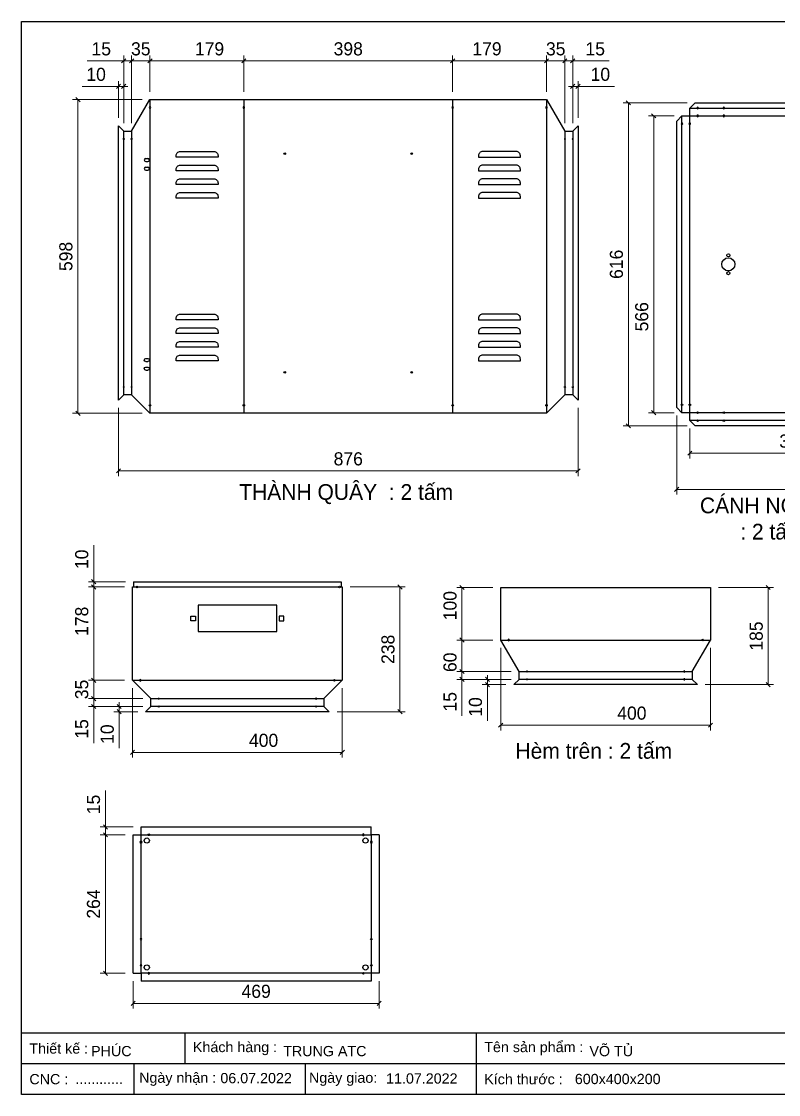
# Model space of a CAD drawing. Header units: millimetres. Extents: x 0 to 2894, y 0 to 2046.
# Drawn here: x 0 to 1443, y 0 to 2046 of the extents above; entities that cross this region are included whole.
import ezdxf

# ---------------------------------------------------------------- set-up
doc = ezdxf.new("R2010")
doc.units = ezdxf.units.MM
doc.layers.add('CNC', color=7, linetype='Continuous')
doc.layers.add('DIM', color=253, linetype='Continuous')
doc.styles.add('Arial', font='arial.ttf')
doc.dimstyles.new('Dim-25', dxfattribs={"dimtxt": 25, "dimasz": 8, "dimexe": 10, "dimexo": 15, "dimgap": 10, "dimtad": 1, "dimdec": 0, "dimtxsty": 'Standard', "dimblk": 'OBLIQUE', "dimcen": 10, "dimclrd": 5, "dimclre": 5, "dimclrt": 3, "dimazin": 3, "dimtfac": 1, "dimtdec": 0, "dimtmove": 0, "dimatfit": 3, "dimldrblk": 'OBLIQUE', "dimlwd": 9, "dimlwe": 9})

# ---------------------------------------------------------------- blocks, each defined once
blk = doc.blocks.new('*D1')
at = {"color": 0, "linetype": 'ByBlock', "lineweight": -2}
for p, q in [((428, 1975), (420, 1967)), ((818, 1967), (826, 1975))]:
    blk.add_line(p, q, dxfattribs=at)
at = {"layer": 'Defpoints', "color": 0, "transparency": 16777216}
for p in [(822, 1971), (424, 1897.1), (822, 1897.1)]:
    blk.add_point(p, dxfattribs=at)
at = {"layer": 'DIM', "color": 5, "lineweight": 9, "transparency": 16777216}
for p, q in [((424, 1912.1), (424, 1981)), ((424, 1971), (822, 1971)), ((822, 1912.1), (822, 1981))]:
    blk.add_line(p, q, dxfattribs=at)
at = {"layer": 'DIM', "color": 3, "transparency": 16777216, "insert": (623, 1993.8), "char_height": 25, "attachment_point": 5}
blk.add_mtext('398', dxfattribs=at)
blk = doc.blocks.new('_Oblique')
at = {"color": 0, "linetype": 'ByBlock', "lineweight": -2}
blk.add_line((-0.5, -0.5), (0.5, 0.5), dxfattribs=at)
blk = doc.blocks.new('*D2')
at = {"color": 0, "linetype": 'ByBlock', "lineweight": -2}
for p, q in [((826, 1975), (818, 1967)), ((997, 1967), (1005, 1975))]:
    blk.add_line(p, q, dxfattribs=at)
at = {"layer": 'Defpoints', "color": 0, "transparency": 16777216}
for p in [(1001, 1971), (822, 1897.1), (1001, 1897.1)]:
    blk.add_point(p, dxfattribs=at)
at = {"layer": 'DIM', "color": 5, "lineweight": 9, "transparency": 16777216}
for p, q in [((822, 1912.1), (822, 1981)), ((822, 1971), (1001, 1971)), ((1001, 1912.1), (1001, 1981))]:
    blk.add_line(p, q, dxfattribs=at)
at = {"layer": 'DIM', "color": 3, "transparency": 16777216, "insert": (887.5, 1993.8), "char_height": 25, "attachment_point": 5}
blk.add_mtext('179', dxfattribs=at)
blk = doc.blocks.new('*D3')
at = {"color": 0, "linetype": 'ByBlock', "lineweight": -2}
for p, q in [((1005, 1975), (997, 1967)), ((1032, 1967), (1040, 1975))]:
    blk.add_line(p, q, dxfattribs=at)
at = {"layer": 'Defpoints', "color": 0, "transparency": 16777216}
for p in [(1036, 1971), (1001, 1897.1), (1036, 1837.1)]:
    blk.add_point(p, dxfattribs=at)
at = {"layer": 'DIM', "color": 5, "lineweight": 9, "transparency": 16777216}
for p, q in [((1001, 1912.1), (1001, 1981)), ((1001, 1971), (1036, 1971)), ((1036, 1852.1), (1036, 1981))]:
    blk.add_line(p, q, dxfattribs=at)
at = {"layer": 'DIM', "color": 3, "transparency": 16777216, "insert": (1018.5, 1993.8), "char_height": 25, "attachment_point": 5}
blk.add_mtext('35', dxfattribs=at)
blk = doc.blocks.new('*D4')
at = {"color": 0, "linetype": 'ByBlock', "lineweight": -2}
for p, q in [((249, 1975), (241, 1967)), ((420, 1967), (428, 1975))]:
    blk.add_line(p, q, dxfattribs=at)
at = {"layer": 'Defpoints', "color": 0, "transparency": 16777216}
for p in [(245, 1971), (245, 1897.1), (424, 1897.1)]:
    blk.add_point(p, dxfattribs=at)
at = {"layer": 'DIM', "color": 5, "lineweight": 9, "transparency": 16777216}
for p, q in [((245, 1912.1), (245, 1981)), ((424, 1971), (245, 1971)), ((424, 1912.1), (424, 1981))]:
    blk.add_line(p, q, dxfattribs=at)
at = {"layer": 'DIM', "color": 3, "transparency": 16777216, "insert": (358.5, 1993.8), "char_height": 25, "attachment_point": 5}
blk.add_mtext('179', dxfattribs=at)
blk = doc.blocks.new('*D5')
at = {"color": 0, "linetype": 'ByBlock', "lineweight": -2}
for p, q in [((214, 1975), (206, 1967)), ((241, 1967), (249, 1975))]:
    blk.add_line(p, q, dxfattribs=at)
at = {"layer": 'Defpoints', "color": 0, "transparency": 16777216}
for p in [(210, 1971), (245, 1897.1), (210, 1837.1)]:
    blk.add_point(p, dxfattribs=at)
at = {"layer": 'DIM', "color": 5, "lineweight": 9, "transparency": 16777216}
for p, q in [((210, 1852.1), (210, 1981)), ((245, 1971), (210, 1971)), ((245, 1912.1), (245, 1981))]:
    blk.add_line(p, q, dxfattribs=at)
at = {"layer": 'DIM', "color": 3, "transparency": 16777216, "insert": (227.5, 1993.8), "char_height": 25, "attachment_point": 5}
blk.add_mtext('35', dxfattribs=at)
blk = doc.blocks.new('*D6')
at = {"color": 0, "linetype": 'ByBlock', "lineweight": -2}
for p, q in [((189, 1193.2), (181, 1185.2)), ((1057, 1185.2), (1065, 1193.2))]:
    blk.add_line(p, q, dxfattribs=at)
at = {"layer": 'Defpoints', "color": 0, "transparency": 16777216}
for p in [(185, 1324.1), (1061, 1324.1), (1061, 1189.2)]:
    blk.add_point(p, dxfattribs=at)
at = {"layer": 'DIM', "color": 5, "lineweight": 9, "transparency": 16777216}
for p, q in [((185, 1309.1), (185, 1179.2)), ((1061, 1309.1), (1061, 1179.2)), ((185, 1189.2), (1061, 1189.2))]:
    blk.add_line(p, q, dxfattribs=at)
at = {"layer": 'DIM', "color": 3, "transparency": 16777216, "insert": (623, 1212), "char_height": 25, "attachment_point": 5}
blk.add_mtext('876', dxfattribs=at)
blk = doc.blocks.new('*D7')
at = {"color": 0, "linetype": 'ByBlock', "lineweight": -2}
for p, q in [((1032, 1967), (1040, 1975)), ((1055, 1975), (1047, 1967))]:
    blk.add_line(p, q, dxfattribs=at)
at = {"layer": 'Defpoints', "color": 0, "transparency": 16777216}
for p in [(1051, 1971), (1036, 1837.1), (1051, 1837.1)]:
    blk.add_point(p, dxfattribs=at)
at = {"layer": 'DIM', "color": 5, "lineweight": 9, "transparency": 16777216}
for p, q in [((1036, 1971), (1028, 1971)), ((1036, 1852.1), (1036, 1981)), ((1036, 1971), (1051, 1971)), ((1051, 1852.1), (1051, 1981)), ((1051, 1971), (1120.6, 1971))]:
    blk.add_line(p, q, dxfattribs=at)
at = {"layer": 'DIM', "color": 3, "transparency": 16777216, "insert": (1093.8, 1993.8), "char_height": 25, "attachment_point": 5}
blk.add_mtext('15', dxfattribs=at)
blk = doc.blocks.new('*D8')
at = {"color": 0, "linetype": 'ByBlock', "lineweight": -2}
for p, q in [((1047, 1918.4), (1055, 1926.4)), ((1065, 1926.4), (1057, 1918.4))]:
    blk.add_line(p, q, dxfattribs=at)
at = {"layer": 'Defpoints', "color": 0, "transparency": 16777216}
for p in [(1061, 1922.4), (1061, 1847.1), (1051, 1837.1)]:
    blk.add_point(p, dxfattribs=at)
at = {"layer": 'DIM', "color": 5, "lineweight": 9, "transparency": 16777216}
for p, q in [((1051, 1852.1), (1051, 1932.4)), ((1061, 1862.1), (1061, 1932.4)), ((1051, 1922.4), (1043, 1922.4)), ((1051, 1922.4), (1061, 1922.4)), ((1061, 1922.4), (1130.3, 1922.4))]:
    blk.add_line(p, q, dxfattribs=at)
at = {"layer": 'DIM', "color": 3, "transparency": 16777216, "insert": (1103.6, 1945.2), "char_height": 25, "attachment_point": 5}
blk.add_mtext('10', dxfattribs=at)
blk = doc.blocks.new('*D9')
at = {"color": 0, "linetype": 'ByBlock', "lineweight": -2}
for p, q in [((191, 1967), (199, 1975)), ((214, 1975), (206, 1967))]:
    blk.add_line(p, q, dxfattribs=at)
at = {"layer": 'Defpoints', "color": 0, "transparency": 16777216}
for p in [(195, 1971), (195, 1837.1), (210, 1837.1)]:
    blk.add_point(p, dxfattribs=at)
at = {"layer": 'DIM', "color": 5, "lineweight": 9, "transparency": 16777216}
for p, q in [((195, 1971), (125.3, 1971)), ((195, 1852.1), (195, 1981)), ((210, 1971), (195, 1971)), ((210, 1852.1), (210, 1981)), ((210, 1971), (218, 1971))]:
    blk.add_line(p, q, dxfattribs=at)
at = {"layer": 'DIM', "color": 3, "transparency": 16777216, "insert": (152.1, 1993.8), "char_height": 25, "attachment_point": 5}
blk.add_mtext('15', dxfattribs=at)
blk = doc.blocks.new('*D10')
at = {"color": 0, "linetype": 'ByBlock', "lineweight": -2}
for p, q in [((181, 1918.4), (189, 1926.4)), ((199, 1926.4), (191, 1918.4))]:
    blk.add_line(p, q, dxfattribs=at)
at = {"layer": 'Defpoints', "color": 0, "transparency": 16777216}
for p in [(185, 1922.4), (185, 1847.1), (195, 1837.1)]:
    blk.add_point(p, dxfattribs=at)
at = {"layer": 'DIM', "color": 5, "lineweight": 9, "transparency": 16777216}
for p, q in [((185, 1862.1), (185, 1932.4)), ((195, 1852.1), (195, 1932.4)), ((185, 1922.4), (115.6, 1922.4)), ((195, 1922.4), (185, 1922.4)), ((195, 1922.4), (203, 1922.4))]:
    blk.add_line(p, q, dxfattribs=at)
at = {"layer": 'DIM', "color": 3, "transparency": 16777216, "insert": (142.3, 1945.2), "char_height": 25, "attachment_point": 5}
blk.add_mtext('10', dxfattribs=at)
blk = doc.blocks.new('f3daunguoc')
at = {"layer": 'CNC', "color": 2, "lineweight": -3}
blk.add_circle((0, 0), 1.5, dxfattribs=at)
blk = doc.blocks.new('f2dauxuoi')
at = {"layer": 'CNC', "color": 2, "lineweight": -3}
blk.add_circle((0, 0), 1, dxfattribs=at)
blk = doc.blocks.new('*D11')
at = {"color": 0, "linetype": 'ByBlock', "lineweight": -2}
for p, q in [((111.6, 1893.1), (103.6, 1901.1)), ((103.6, 1303.1), (111.6, 1295.1))]:
    blk.add_line(p, q, dxfattribs=at)
at = {"layer": 'Defpoints', "color": 0, "transparency": 16777216}
for p in [(245, 1897.1), (107.6, 1299.1), (245, 1299.1)]:
    blk.add_point(p, dxfattribs=at)
at = {"layer": 'DIM', "color": 5, "lineweight": 9, "transparency": 16777216}
for p, q in [((230, 1897.1), (97.6, 1897.1)), ((107.6, 1897.1), (107.6, 1299.1)), ((230, 1299.1), (97.6, 1299.1))]:
    blk.add_line(p, q, dxfattribs=at)
at = {"layer": 'DIM', "color": 3, "transparency": 16777216, "insert": (84.8, 1598.1), "char_height": 25, "attachment_point": 5, "rotation": 90}
blk.add_mtext('598', dxfattribs=at)
blk = doc.blocks.new('*D12')
at = {"color": 0, "linetype": 'ByBlock', "lineweight": -2}
for p, q in [((141.8, 963.9), (133.8, 971.9)), ((133.8, 793.9), (141.8, 785.9))]:
    blk.add_line(p, q, dxfattribs=at)
at = {"layer": 'Defpoints', "color": 0, "transparency": 16777216}
for p in [(211.6, 967.9), (137.8, 789.9), (211.6, 789.9)]:
    blk.add_point(p, dxfattribs=at)
at = {"layer": 'DIM', "color": 5, "lineweight": 9, "transparency": 16777216}
for p, q in [((196.6, 967.9), (127.8, 967.9)), ((137.8, 967.9), (137.8, 789.9)), ((196.6, 789.9), (127.8, 789.9))]:
    blk.add_line(p, q, dxfattribs=at)
at = {"layer": 'DIM', "color": 3, "transparency": 16777216, "insert": (115, 902.4), "char_height": 25, "attachment_point": 5, "rotation": 90}
blk.add_mtext('178', dxfattribs=at)
blk = doc.blocks.new('*D13')
at = {"color": 0, "linetype": 'ByBlock', "lineweight": -2}
for p, q in [((141.8, 785.9), (133.8, 793.9)), ((133.8, 758.9), (141.8, 750.9))]:
    blk.add_line(p, q, dxfattribs=at)
at = {"layer": 'Defpoints', "color": 0, "transparency": 16777216}
for p in [(211.6, 789.9), (137.8, 754.9), (246.6, 754.9)]:
    blk.add_point(p, dxfattribs=at)
at = {"layer": 'DIM', "color": 5, "lineweight": 9, "transparency": 16777216}
for p, q in [((196.6, 789.9), (127.8, 789.9)), ((137.8, 789.9), (137.8, 754.9)), ((231.6, 754.9), (127.8, 754.9))]:
    blk.add_line(p, q, dxfattribs=at)
at = {"layer": 'DIM', "color": 3, "transparency": 16777216, "insert": (115, 772.4), "char_height": 25, "attachment_point": 5, "rotation": 90}
blk.add_mtext('35', dxfattribs=at)
blk = doc.blocks.new('*D14')
at = {"color": 0, "linetype": 'ByBlock', "lineweight": -2}
for p, q in [((725.6, 963.9), (717.6, 971.9)), ((717.6, 733.9), (725.6, 725.9))]:
    blk.add_line(p, q, dxfattribs=at)
at = {"layer": 'Defpoints', "color": 0, "transparency": 16777216}
for p in [(611.6, 967.9), (721.6, 967.9), (586.6, 729.9)]:
    blk.add_point(p, dxfattribs=at)
at = {"layer": 'DIM', "color": 5, "lineweight": 9, "transparency": 16777216}
for p, q in [((626.6, 967.9), (731.6, 967.9)), ((721.6, 729.9), (721.6, 967.9)), ((601.6, 729.9), (731.6, 729.9))]:
    blk.add_line(p, q, dxfattribs=at)
at = {"layer": 'DIM', "color": 3, "transparency": 16777216, "insert": (698.8, 848.9), "char_height": 25, "attachment_point": 5, "rotation": 90}
blk.add_mtext('238', dxfattribs=at)
blk = doc.blocks.new('*D15')
at = {"color": 0, "linetype": 'ByBlock', "lineweight": -2}
for p, q in [((133.8, 758.9), (141.8, 750.9)), ((141.8, 735.9), (133.8, 743.9))]:
    blk.add_line(p, q, dxfattribs=at)
at = {"layer": 'Defpoints', "color": 0, "transparency": 16777216}
for p in [(137.8, 739.9), (246.6, 754.9), (246.6, 739.9)]:
    blk.add_point(p, dxfattribs=at)
at = {"layer": 'DIM', "color": 5, "lineweight": 9, "transparency": 16777216}
for p, q in [((137.8, 754.9), (137.8, 762.9)), ((231.6, 754.9), (127.8, 754.9)), ((231.6, 739.9), (127.8, 739.9)), ((137.8, 754.9), (137.8, 739.9)), ((137.8, 739.9), (137.8, 670.2))]:
    blk.add_line(p, q, dxfattribs=at)
at = {"layer": 'DIM', "color": 3, "transparency": 16777216, "insert": (115, 697.1), "char_height": 25, "attachment_point": 5, "rotation": 90}
blk.add_mtext('15', dxfattribs=at)
blk = doc.blocks.new('*D16')
at = {"color": 0, "linetype": 'ByBlock', "lineweight": -2}
for p, q in [((182.3, 743.9), (190.3, 735.9)), ((190.3, 725.9), (182.3, 733.9))]:
    blk.add_line(p, q, dxfattribs=at)
at = {"layer": 'Defpoints', "color": 0, "transparency": 16777216}
for p in [(246.6, 739.9), (186.3, 729.9), (236.6, 729.9)]:
    blk.add_point(p, dxfattribs=at)
at = {"layer": 'DIM', "color": 5, "lineweight": 9, "transparency": 16777216}
for p, q in [((231.6, 739.9), (176.3, 739.9)), ((186.3, 739.9), (186.3, 747.9)), ((186.3, 739.9), (186.3, 729.9)), ((221.6, 729.9), (176.3, 729.9)), ((186.3, 729.9), (186.3, 660.5))]:
    blk.add_line(p, q, dxfattribs=at)
at = {"layer": 'DIM', "color": 3, "transparency": 16777216, "insert": (163.6, 687.2), "char_height": 25, "attachment_point": 5, "rotation": 90}
blk.add_mtext('10', dxfattribs=at)
blk = doc.blocks.new('*D17')
at = {"color": 0, "linetype": 'ByBlock', "lineweight": -2}
for p, q in [((215.6, 656.5), (207.6, 648.5)), ((607.6, 648.5), (615.6, 656.5))]:
    blk.add_line(p, q, dxfattribs=at)
at = {"layer": 'Defpoints', "color": 0, "transparency": 16777216}
for p in [(211.6, 789.9), (611.6, 789.9), (611.6, 652.5)]:
    blk.add_point(p, dxfattribs=at)
at = {"layer": 'DIM', "color": 5, "lineweight": 9, "transparency": 16777216}
for p, q in [((211.6, 774.9), (211.6, 642.5)), ((611.6, 774.9), (611.6, 642.5)), ((211.6, 652.5), (611.6, 652.5))]:
    blk.add_line(p, q, dxfattribs=at)
at = {"layer": 'DIM', "color": 3, "transparency": 16777216, "insert": (461.6, 675.3), "char_height": 25, "attachment_point": 5}
blk.add_mtext('400', dxfattribs=at)
blk = doc.blocks.new('*D18')
at = {"color": 0, "linetype": 'ByBlock', "lineweight": -2}
for p, q in [((133.8, 981.9), (141.8, 973.9)), ((141.8, 963.9), (133.8, 971.9))]:
    blk.add_line(p, q, dxfattribs=at)
at = {"layer": 'Defpoints', "color": 0, "transparency": 16777216}
for p in [(137.8, 977.9), (211.6, 967.9), (213.6, 977.9)]:
    blk.add_point(p, dxfattribs=at)
at = {"layer": 'DIM', "color": 5, "lineweight": 9, "transparency": 16777216}
for p, q in [((137.8, 977.9), (137.8, 1047.3)), ((198.6, 977.9), (127.8, 977.9)), ((196.6, 967.9), (127.8, 967.9)), ((137.8, 967.9), (137.8, 977.9)), ((137.8, 967.9), (137.8, 959.9))]:
    blk.add_line(p, q, dxfattribs=at)
at = {"layer": 'DIM', "color": 3, "transparency": 16777216, "insert": (115, 1020.6), "char_height": 25, "attachment_point": 5, "rotation": 90}
blk.add_mtext('10', dxfattribs=at)
blk = doc.blocks.new('ovan6x10')
at = {"color": 2}
for p, q in [((3, 6), (7, 6)), ((3, 0), (7, 0))]:
    blk.add_line(p, q, dxfattribs=at)
for centre, start, end in [((3, 3), 90, 270), ((7, 3), 270, 90)]:
    blk.add_arc(centre, 3, start, end, dxfattribs=at)
blk = doc.blocks.new('*D19')
at = {"color": 0, "linetype": 'ByBlock', "lineweight": -2}
for p, q in [((1278.1, 1227.1), (1270.1, 1219.1)), ((1667.1, 1219.1), (1675.1, 1227.1))]:
    blk.add_line(p, q, dxfattribs=at)
at = {"layer": 'Defpoints', "color": 0, "transparency": 16777216}
for p in [(1274.1, 1285.1), (1671.1, 1285.1), (1671.1, 1223.1)]:
    blk.add_point(p, dxfattribs=at)
at = {"layer": 'DIM', "color": 5, "lineweight": 9, "transparency": 16777216}
for p, q in [((1274.1, 1270.1), (1274.1, 1213.1)), ((1671.1, 1270.1), (1671.1, 1213.1)), ((1274.1, 1223.1), (1671.1, 1223.1))]:
    blk.add_line(p, q, dxfattribs=at)
at = {"layer": 'DIM', "color": 3, "transparency": 16777216, "insert": (1472.6, 1245.8), "char_height": 25, "attachment_point": 5}
blk.add_mtext('397', dxfattribs=at)
blk = doc.blocks.new('*D20')
at = {"color": 0, "linetype": 'ByBlock', "lineweight": -2}
for p, q in [((1253.1, 1157.9), (1245.1, 1149.9)), ((1692.1, 1149.9), (1700.1, 1157.9))]:
    blk.add_line(p, q, dxfattribs=at)
at = {"layer": 'Defpoints', "color": 0, "transparency": 16777216}
for p in [(1249.1, 1310.1), (1696.1, 1310.1), (1249.1, 1153.9)]:
    blk.add_point(p, dxfattribs=at)
at = {"layer": 'DIM', "color": 5, "lineweight": 9, "transparency": 16777216}
for p, q in [((1249.1, 1295.1), (1249.1, 1143.9)), ((1696.1, 1295.1), (1696.1, 1143.9)), ((1696.1, 1153.9), (1249.1, 1153.9))]:
    blk.add_line(p, q, dxfattribs=at)
at = {"layer": 'DIM', "color": 3, "transparency": 16777216, "insert": (1522.6, 1176.4), "char_height": 25, "attachment_point": 5}
blk.add_mtext('447', dxfattribs=at)
blk = doc.blocks.new('*D21')
at = {"color": 0, "linetype": 'ByBlock', "lineweight": -2}
for p, q in [((156.1, 514.3), (164.1, 506.3)), ((164.1, 491.3), (156.1, 499.3))]:
    blk.add_line(p, q, dxfattribs=at)
at = {"layer": 'Defpoints', "color": 0, "transparency": 16777216}
for p in [(160.1, 510.3), (212.9, 495.3), (227.9, 510.3)]:
    blk.add_point(p, dxfattribs=at)
at = {"layer": 'DIM', "color": 5, "lineweight": 9, "transparency": 16777216}
for p, q in [((160.1, 510.3), (160.1, 579.9)), ((212.9, 510.3), (150.1, 510.3)), ((197.9, 495.3), (150.1, 495.3)), ((160.1, 495.3), (160.1, 510.3)), ((160.1, 495.3), (160.1, 487.3))]:
    blk.add_line(p, q, dxfattribs=at)
at = {"layer": 'DIM', "color": 3, "transparency": 16777216, "insert": (137.4, 553.1), "char_height": 25, "attachment_point": 5, "rotation": 90}
blk.add_mtext('15', dxfattribs=at)
blk = doc.blocks.new('*D22')
at = {"color": 5, "lineweight": 9, "ltscale": 3, "transparency": 16777216}
for p, q in [((197.9, 495.3), (150.1, 495.3)), ((160.1, 495.3), (160.1, 231.3)), ((197.9, 231.3), (150.1, 231.3))]:
    blk.add_line(p, q, dxfattribs=at)
at = {"color": 0, "linetype": 'ByBlock', "lineweight": -2}
for p, q in [((164.1, 491.3), (156.1, 499.3)), ((156.1, 235.3), (164.1, 227.3))]:
    blk.add_line(p, q, dxfattribs=at)
at = {"layer": 'Defpoints', "color": 0, "ltscale": 3, "transparency": 16777216}
for p in [(212.9, 495.3), (160.1, 231.3), (212.9, 231.3)]:
    blk.add_point(p, dxfattribs=at)
at = {"color": 3, "ltscale": 3, "transparency": 16777216, "insert": (137.4, 363.3), "char_height": 25, "attachment_point": 5, "rotation": 90}
blk.add_mtext('264', dxfattribs=at)
blk = doc.blocks.new('*D23')
at = {"color": 0, "linetype": 'ByBlock', "lineweight": -2}
for p, q in [((216.9, 177.9), (208.9, 169.9)), ((677.9, 169.9), (685.9, 177.9))]:
    blk.add_line(p, q, dxfattribs=at)
at = {"layer": 'Defpoints', "color": 0, "transparency": 16777216}
for p in [(212.9, 231.3), (681.9, 231.3), (681.9, 173.9)]:
    blk.add_point(p, dxfattribs=at)
at = {"layer": 'DIM', "color": 5, "lineweight": 9, "transparency": 16777216}
for p, q in [((212.9, 216.3), (212.9, 163.9)), ((681.9, 216.3), (681.9, 163.9)), ((212.9, 173.9), (681.9, 173.9))]:
    blk.add_line(p, q, dxfattribs=at)
at = {"layer": 'DIM', "color": 3, "transparency": 16777216, "insert": (447.4, 196.7), "char_height": 25, "attachment_point": 5}
blk.add_mtext('469', dxfattribs=at)
blk = doc.blocks.new('*D26')
at = {"color": 5, "lineweight": 9, "ltscale": 3, "transparency": 16777216}
for p, q in [((1269.1, 1891.1), (1147.1, 1891.1)), ((1157.1, 1275.1), (1157.1, 1891.1)), ((1269.1, 1275.1), (1147.1, 1275.1))]:
    blk.add_line(p, q, dxfattribs=at)
at = {"color": 0, "linetype": 'ByBlock', "lineweight": -2}
for p, q in [((1161.1, 1887.1), (1153.1, 1895.1)), ((1153.1, 1279.1), (1161.1, 1271.1))]:
    blk.add_line(p, q, dxfattribs=at)
at = {"layer": 'Defpoints', "color": 0, "ltscale": 3, "transparency": 16777216}
for p in [(1157.1, 1891.1), (1284.1, 1891.1), (1284.1, 1275.1)]:
    blk.add_point(p, dxfattribs=at)
at = {"color": 3, "ltscale": 3, "transparency": 16777216, "insert": (1134.3, 1583.1), "char_height": 25, "attachment_point": 5, "rotation": 90}
blk.add_mtext('616', dxfattribs=at)
blk = doc.blocks.new('*D27')
at = {"color": 5, "lineweight": 9, "ltscale": 3, "transparency": 16777216}
for p, q in [((1244.1, 1866.1), (1195.4, 1866.1)), ((1205.4, 1866.1), (1205.4, 1300.1)), ((1244.1, 1300.1), (1195.4, 1300.1))]:
    blk.add_line(p, q, dxfattribs=at)
at = {"color": 0, "linetype": 'ByBlock', "lineweight": -2}
for p, q in [((1209.4, 1862.1), (1201.4, 1870.1)), ((1201.4, 1304.1), (1209.4, 1296.1))]:
    blk.add_line(p, q, dxfattribs=at)
at = {"layer": 'Defpoints', "color": 0, "ltscale": 3, "transparency": 16777216}
for p in [(1259.1, 1866.1), (1205.4, 1300.1), (1259.1, 1300.1)]:
    blk.add_point(p, dxfattribs=at)
at = {"color": 3, "ltscale": 3, "transparency": 16777216, "insert": (1182.7, 1483.1), "char_height": 25, "attachment_point": 5, "rotation": 90}
blk.add_mtext('566', dxfattribs=at)
blk = doc.blocks.new('*D36')
at = {"color": 0, "linetype": 'ByBlock', "lineweight": -2}
for p, q in [((843.8, 962.7), (835.8, 970.7)), ((835.8, 870.7), (843.8, 862.7))]:
    blk.add_line(p, q, dxfattribs=at)
at = {"layer": 'Defpoints', "color": 0, "transparency": 16777216}
for p in [(913.7, 966.7), (839.8, 866.7), (913.7, 866.7)]:
    blk.add_point(p, dxfattribs=at)
at = {"layer": 'DIM', "color": 5, "lineweight": 9, "transparency": 16777216}
for p, q in [((898.7, 966.7), (829.8, 966.7)), ((839.8, 966.7), (839.8, 866.7)), ((898.7, 866.7), (829.8, 866.7))]:
    blk.add_line(p, q, dxfattribs=at)
at = {"layer": 'DIM', "color": 3, "transparency": 16777216, "insert": (817.1, 932.2), "char_height": 25, "attachment_point": 5, "rotation": 90}
blk.add_mtext('100', dxfattribs=at)
blk = doc.blocks.new('*D37')
at = {"color": 0, "linetype": 'ByBlock', "lineweight": -2}
for p, q in [((843.8, 862.7), (835.8, 870.7)), ((835.8, 810.7), (843.8, 802.7))]:
    blk.add_line(p, q, dxfattribs=at)
at = {"layer": 'Defpoints', "color": 0, "transparency": 16777216}
for p in [(913.7, 866.7), (839.8, 806.7), (948.7, 806.7)]:
    blk.add_point(p, dxfattribs=at)
at = {"layer": 'DIM', "color": 5, "lineweight": 9, "transparency": 16777216}
for p, q in [((898.7, 866.7), (829.8, 866.7)), ((839.8, 866.7), (839.8, 806.7)), ((933.7, 806.7), (829.8, 806.7))]:
    blk.add_line(p, q, dxfattribs=at)
at = {"layer": 'DIM', "color": 3, "transparency": 16777216, "insert": (817.1, 824.2), "char_height": 25, "attachment_point": 5, "rotation": 90}
blk.add_mtext('60', dxfattribs=at)
blk = doc.blocks.new('*D38')
at = {"color": 0, "linetype": 'ByBlock', "lineweight": -2}
for p, q in [((1427.6, 962.7), (1419.6, 970.7)), ((1419.6, 785.7), (1427.6, 777.7))]:
    blk.add_line(p, q, dxfattribs=at)
at = {"layer": 'Defpoints', "color": 0, "transparency": 16777216}
for p in [(1313.7, 966.7), (1423.6, 966.7), (1288.7, 781.7)]:
    blk.add_point(p, dxfattribs=at)
at = {"layer": 'DIM', "color": 5, "lineweight": 9, "transparency": 16777216}
for p, q in [((1328.7, 966.7), (1433.6, 966.7)), ((1423.6, 781.7), (1423.6, 966.7)), ((1303.7, 781.7), (1433.6, 781.7))]:
    blk.add_line(p, q, dxfattribs=at)
at = {"layer": 'DIM', "color": 3, "transparency": 16777216, "insert": (1400.9, 874.2), "char_height": 25, "attachment_point": 5, "rotation": 90}
blk.add_mtext('185', dxfattribs=at)
blk = doc.blocks.new('*D39')
at = {"color": 0, "linetype": 'ByBlock', "lineweight": -2}
for p, q in [((835.8, 810.7), (843.8, 802.7)), ((843.8, 787.7), (835.8, 795.7))]:
    blk.add_line(p, q, dxfattribs=at)
at = {"layer": 'Defpoints', "color": 0, "transparency": 16777216}
for p in [(948.7, 806.7), (839.8, 791.7), (948.7, 791.7)]:
    blk.add_point(p, dxfattribs=at)
at = {"layer": 'DIM', "color": 5, "lineweight": 9, "transparency": 16777216}
for p, q in [((933.7, 806.7), (829.8, 806.7)), ((839.8, 806.7), (839.8, 814.7)), ((839.8, 806.7), (839.8, 791.7)), ((933.7, 791.7), (829.8, 791.7)), ((839.8, 791.7), (839.8, 722.1))]:
    blk.add_line(p, q, dxfattribs=at)
at = {"layer": 'DIM', "color": 3, "transparency": 16777216, "insert": (817.1, 748.9), "char_height": 25, "attachment_point": 5, "rotation": 90}
blk.add_mtext('15', dxfattribs=at)
blk = doc.blocks.new('*D40')
at = {"color": 0, "linetype": 'ByBlock', "lineweight": -2}
for p, q in [((884.4, 795.7), (892.4, 787.7)), ((892.4, 777.7), (884.4, 785.7))]:
    blk.add_line(p, q, dxfattribs=at)
at = {"layer": 'Defpoints', "color": 0, "transparency": 16777216}
for p in [(888.4, 781.7), (938.7, 781.7), (948.7, 791.7)]:
    blk.add_point(p, dxfattribs=at)
at = {"layer": 'DIM', "color": 5, "lineweight": 9, "transparency": 16777216}
for p, q in [((888.4, 791.7), (888.4, 799.7)), ((933.7, 791.7), (878.4, 791.7)), ((923.7, 781.7), (878.4, 781.7)), ((888.4, 791.7), (888.4, 781.7)), ((888.4, 781.7), (888.4, 712.3))]:
    blk.add_line(p, q, dxfattribs=at)
at = {"layer": 'DIM', "color": 3, "transparency": 16777216, "insert": (865.6, 739), "char_height": 25, "attachment_point": 5, "rotation": 90}
blk.add_mtext('10', dxfattribs=at)
blk = doc.blocks.new('*D41')
at = {"color": 0, "linetype": 'ByBlock', "lineweight": -2}
for p, q in [((917.7, 708.3), (909.7, 700.3)), ((1309.7, 700.3), (1317.7, 708.3))]:
    blk.add_line(p, q, dxfattribs=at)
at = {"layer": 'Defpoints', "color": 0, "transparency": 16777216}
for p in [(913.7, 866.7), (1313.7, 866.7), (1313.7, 704.3)]:
    blk.add_point(p, dxfattribs=at)
at = {"layer": 'DIM', "color": 5, "lineweight": 9, "transparency": 16777216}
for p, q in [((913.7, 851.7), (913.7, 694.3)), ((1313.7, 851.7), (1313.7, 694.3)), ((913.7, 704.3), (1313.7, 704.3))]:
    blk.add_line(p, q, dxfattribs=at)
at = {"layer": 'DIM', "color": 3, "transparency": 16777216, "insert": (1163.7, 727.1), "char_height": 25, "attachment_point": 5}
blk.add_mtext('400', dxfattribs=at)
blk = doc.blocks.new('KHUNG CHUẨN')
at = {"color": 7}
for p, q in [((19889.2, -28535.2), (16919.2, -28535.2)), ((17239.2, -28535.2), (17239.2, -28595.2)), ((17809.2, -28535.2), (17809.2, -28655.2)), ((18939.2, -28595.2), (16919.2, -28595.2)), ((17139.2, -28595.2), (17139.2, -28655.2)), ((17474.2, -28595.2), (17474.2, -28655.2))]:
    blk.add_line(p, q, dxfattribs=at)
blk.add_lwpolyline([(16919.2, -26555.2), (19889.2, -26555.2), (19889.2, -28655.2), (16919.2, -28655.2)], close=True, dxfattribs=at)
at = {"color": 2, "char_height": 20, "attachment_point": 4, "style": 'Arial'}
for s, insert, width in [('  Thiết kế :', (16919.2, -28565.2), 917.634), ('  Khách hàng :', (17239.2, -28565.2), 917.634), ('  Tên sản phẩm :', (17809.2, -28565.2), 917.634), ('  CNC :', (16919.2, -28625.2), 917.634), ('  Ngày nhận :', (17134, -28625.2), 556.651), ('  Ngày giao:', (17466.3, -28625.2), 556.651), ('  Kích thước :', (17809.2, -28625.2), 917.634)]:
    blk.add_mtext(s, dxfattribs=dict(at, insert=insert, width=width))
at = {"color": 3, "style": 'Arial'}
for tag, p in [('#01', (17055.6, -28580.1)), ('#02', (17431.4, -28580.1)), ('#03', (18030.6, -28580.1)), ('#08', (18751.7, -28580.1)), ('#10', (19064.8, -28580.1)), ('#04', (17024.8, -28634.6)), ('#05', (17308.5, -28633)), ('#06', (17632.7, -28633.7)), ('#07', (18002, -28634.7)), ('#09', (18753.8, -28632.6)), ('#11', (19060.3, -28625.7)), ('#12', (19806.5, -28628.9))]:
    blk.add_attdef(tag, p, '', height=20, dxfattribs=at)

msp = doc.modelspace()

# ---------------------------------------------------------------- linework, layer by layer
at = {"color": 7}
for p, q in [((210, 1837.1), (245, 1897.1)), ((245, 1897.1), (245, 1299.1)), ((424, 1897.1), (424, 1299.1)), ((822, 1897.1), (822, 1299.1)), ((1001, 1897.1), (1001, 1299.1)), ((1001, 1897.1), (1036, 1837.1)), ((185, 1324.1), (185, 1847.1)), ((185, 1847.1), (195, 1837.1)), ((1061, 1847.1), (1051, 1837.1)), ((1061, 1847.1), (1061, 1324.1)), ((195, 1334.1), (195, 1837.1)), ((195, 1837.1), (210, 1837.1)), ((210, 1837.1), (210, 1334.1)), ((1036, 1837.1), (1051, 1837.1)), ((1036, 1837.1), (1036, 1334.1)), ((1051, 1837.1), (1051, 1334.1)), ((195, 1334.1), (185, 1324.1)), ((210, 1334.1), (195, 1334.1)), ((210, 1334.1), (245, 1299.1)), ((1001, 1299.1), (1036, 1334.1)), ((1051, 1334.1), (1036, 1334.1)), ((1051, 1334.1), (1061, 1324.1)), ((211.6, 967.9), (611.6, 967.9)), ((213.6, 977.9), (609.6, 977.9)), ((913.7, 966.7), (1313.7, 966.7)), ((913.7, 866.7), (1313.7, 866.7)), ((948.7, 806.7), (913.7, 866.7)), ((1278.7, 806.7), (1313.7, 866.7)), ((948.7, 791.7), (948.7, 806.7)), ((948.7, 806.7), (1278.7, 806.7)), ((1278.7, 806.7), (1278.7, 791.7)), ((211.6, 789.9), (611.6, 789.9)), ((246.6, 754.9), (211.6, 789.9)), ((576.6, 754.9), (611.6, 789.9)), ((938.7, 781.7), (948.7, 791.7)), ((1288.7, 781.7), (938.7, 781.7)), ((1278.7, 791.7), (948.7, 791.7)), ((1278.7, 791.7), (1288.7, 781.7)), ((236.6, 729.9), (246.6, 739.9)), ((246.6, 739.9), (246.6, 754.9)), ((246.6, 754.9), (576.6, 754.9)), ((576.6, 739.9), (246.6, 739.9)), ((576.6, 754.9), (576.6, 739.9)), ((576.6, 739.9), (586.6, 729.9)), ((586.6, 729.9), (236.6, 729.9))]:
    msp.add_line(p, q, dxfattribs=at)
at = {"ltscale": 3}
for p, q in [((213.6, 977.9), (213.6, 967.9)), ((609.6, 977.9), (609.6, 967.9))]:
    msp.add_line(p, q, dxfattribs=at)
at = {"color": 7}
for points in [[(245, 1897.1), (1001, 1897.1)], [(1696.1, 1365.4), (1696.1, 1310.1), (1686.1, 1300.1), (1671.1, 1300.1), (1671.1, 1285.1), (1661.1, 1275.1), (1284.1, 1275.1), (1274.1, 1285.1), (1274.1, 1300.1), (1259.1, 1300.1), (1249.1, 1310.1), (1249.1, 1856.1), (1259.1, 1866.1), (1274.1, 1866.1), (1274.1, 1881.1), (1284.1, 1891.1), (1661.1, 1891.1), (1671.1, 1881.1), (1671.1, 1866.1), (1686.1, 1866.1), (1696.1, 1856.1), (1696.1, 1800.9)], [(1259.1, 1300.1), (1259.1, 1866.1)], [(1274.1, 1881.1), (1671.1, 1881.1)], [(1001, 1299.1), (245, 1299.1)], [(1671.1, 1285.1), (1274.1, 1285.1)], [(211.6, 789.9), (211.6, 967.9)], [(611.6, 967.9), (611.6, 789.9)], [(913.7, 866.7), (913.7, 966.7)], [(1313.7, 966.7), (1313.7, 866.7)]]:
    msp.add_lwpolyline(points, dxfattribs=at)
msp.add_lwpolyline([(1274.1, 1866.1), (1671.1, 1866.1), (1671.1, 1300.1), (1274.1, 1300.1)], close=True, dxfattribs=at)
at = {"color": 2}
for points in [[(302.8, 1798.1), (366.8, 1798.1, -0.414214), (374.8, 1790.1), (374.8, 1787.1), (294.8, 1787.1), (294.8, 1790.1, -0.414214)], [(943.2, 1798.1), (879.2, 1798.1, 0.414214), (871.2, 1790.1), (871.2, 1787.1), (951.2, 1787.1), (951.2, 1790.1, 0.414214)], [(302.8, 1772.1), (366.8, 1772.1, -0.414214), (374.8, 1764.1), (374.8, 1761.1), (294.8, 1761.1), (294.8, 1764.1, -0.414214)], [(943.2, 1772.1), (879.2, 1772.1, 0.414214), (871.2, 1764.1), (871.2, 1761.1), (951.2, 1761.1), (951.2, 1764.1, 0.414214)], [(302.8, 1746.1), (366.8, 1746.1, -0.414214), (374.8, 1738.1), (374.8, 1735.1), (294.8, 1735.1), (294.8, 1738.1, -0.414214)], [(943.2, 1746.1), (879.2, 1746.1, 0.414214), (871.2, 1738.1), (871.2, 1735.1), (951.2, 1735.1), (951.2, 1738.1, 0.414214)], [(302.8, 1720.1), (366.8, 1720.1, -0.414214), (374.8, 1712.1), (374.8, 1709.1), (294.8, 1709.1), (294.8, 1712.1, -0.414214)], [(943.2, 1720.1), (879.2, 1720.1, 0.414214), (871.2, 1712.1), (871.2, 1709.1), (951.2, 1709.1), (951.2, 1712.1, 0.414214)], [(302.8, 1488.1), (366.8, 1488.1, -0.414214), (374.8, 1480.1), (374.8, 1477.1), (294.8, 1477.1), (294.8, 1480.1, -0.414214)], [(943.2, 1488.1), (879.2, 1488.1, 0.414214), (871.2, 1480.1), (871.2, 1477.1), (951.2, 1477.1), (951.2, 1480.1, 0.414214)], [(302.8, 1462.1), (366.8, 1462.1, -0.414214), (374.8, 1454.1), (374.8, 1451.1), (294.8, 1451.1), (294.8, 1454.1, -0.414214)], [(943.2, 1462.1), (879.2, 1462.1, 0.414214), (871.2, 1454.1), (871.2, 1451.1), (951.2, 1451.1), (951.2, 1454.1, 0.414214)], [(302.8, 1436.1), (366.8, 1436.1, -0.414214), (374.8, 1428.1), (374.8, 1425.1), (294.8, 1425.1), (294.8, 1428.1, -0.414214)], [(943.2, 1436.1), (879.2, 1436.1, 0.414214), (871.2, 1428.1), (871.2, 1425.1), (951.2, 1425.1), (951.2, 1428.1, 0.414214)], [(302.8, 1410.1), (366.8, 1410.1, -0.414214), (374.8, 1402.1), (374.8, 1399.1), (294.8, 1399.1), (294.8, 1402.1, -0.414214)], [(943.2, 1410.1), (879.2, 1410.1, 0.414214), (871.2, 1402.1), (871.2, 1399.1), (951.2, 1399.1), (951.2, 1402.1, 0.414214)]]:
    msp.add_lwpolyline(points, format="xyb", close=True, dxfattribs=at)
at = {"color": 2, "ltscale": 3}
msp.add_lwpolyline([(336.6, 882.9), (486.6, 882.9), (486.6, 932.9), (336.6, 932.9)], close=True, dxfattribs=at)
at = {"color": 2}
for points in [[(331.9, 903.4), (322.9, 903.4), (322.9, 912.4), (331.9, 912.4)], [(491.4, 903.4), (500.4, 903.4), (500.4, 912.4), (491.4, 912.4)]]:
    msp.add_lwpolyline(points, close=True, dxfattribs=at)
at = {"ltscale": 3}
for points in [[(212.9, 495.3), (227.9, 495.3), (227.9, 510.3)], [(212.9, 231.3), (212.9, 495.3)], [(227.9, 510.3), (666.9, 510.3)], [(681.9, 495.3), (666.9, 495.3), (666.9, 510.3)], [(681.9, 495.3), (681.9, 231.3)], [(212.9, 231.3), (227.9, 231.3), (227.9, 216.3)], [(681.9, 231.3), (666.9, 231.3), (666.9, 216.3)], [(666.9, 216.3), (227.9, 216.3)]]:
    msp.add_lwpolyline(points, dxfattribs=at)
msp.add_lwpolyline([(666.9, 231.3), (227.9, 231.3), (227.9, 495.3), (666.9, 495.3)], close=True, dxfattribs=at)
at = {"color": 2, "ltscale": 3}
for centre, radius in [((502, 1794.1), 1.5), ((744, 1794.1), 1.5), ((502, 1377.1), 1.5), ((744, 1377.1), 1.5), ((238.9, 484.3), 5), ((655.9, 484.3), 5), ((238.9, 242.3), 5), ((655.9, 242.3), 5)]:
    msp.add_circle(centre, radius, dxfattribs=at)
at = {"color": 2}
for centre, radius in [((1347.6, 1600.1), 3), ((1347.6, 1583.1), 12.5), ((1347.6, 1566.1), 3)]:
    msp.add_circle(centre, radius, dxfattribs=at)

# ---------------------------------------------------------------- block references
at = {"color": 3}
ref = msp.add_blockref('KHUNG CHUẨN', (-16485.4, 27920.4), dxfattribs=dict(at, xscale=0.9743585500036716, yscale=0.9743585500036716, zscale=0.9743585500036716))
ref.add_attrib('#03', 'VÕ TỦ', (1082.8, 73.1), dxfattribs={"color": 3, "height": 19.49, "style": 'Arial'})
ref.add_attrib('#07', '600x400x200', (1055, 19.9), dxfattribs={"color": 3, "height": 19.487, "style": 'Arial'})
ref.add_attrib('#02', 'TRUNG ATC', (499, 73.1), dxfattribs={"color": 3, "height": 19.49, "style": 'Arial'})
ref.add_attrib('#05', '06.07.2022', (379.2, 21.6), dxfattribs={"color": 3, "height": 19.49, "style": 'Arial'})
ref.add_attrib('#06', '11.07.2022', (695.1, 20.9), dxfattribs={"color": 3, "height": 19.49, "style": 'Arial'})
ref.add_attrib('#01', 'PHÚC', (132.8, 73.1), dxfattribs={"color": 3, "height": 19.49, "style": 'Arial'})
ref.add_attrib('#04', '............', (102.8, 20), dxfattribs={"color": 3, "height": 19.487, "style": 'Arial'})
at = {"lineweight": -3, "xscale": -1}
for name, p, rotation in [('f3daunguoc', (245, 1882.1), 180), ('f3daunguoc', (424, 1882.1), 180), ('f3daunguoc', (822, 1882.1), 180), ('f3daunguoc', (1001, 1882.1), 180), ('f3daunguoc', (1289.1, 1881.1), 180), ('f3daunguoc', (1339.1, 1881.1), 180), ('f3daunguoc', (1289.1, 1866.1), 180), ('f3daunguoc', (1339.1, 1866.1), 180), ('f3daunguoc', (1259.1, 1851.1), 180), ('f3daunguoc', (1274.1, 1851.1), 180), ('f2dauxuoi', (195, 1349.1), 180), ('f2dauxuoi', (210, 1349.1), 180), ('f3daunguoc', (928.7, 866.7), 270), ('f2dauxuoi', (1263.7, 806.7), 270), ('f3daunguoc', (226.6, 789.9), 270), ('f2dauxuoi', (1263.7, 791.7), 270), ('f2dauxuoi', (561.6, 754.9), 270), ('f2dauxuoi', (561.6, 739.9), 270), ('f3daunguoc', (651.9, 495.3), 90), ('f3daunguoc', (666.9, 482.3), 90), ('f3daunguoc', (666.9, 480.3), 90), ('f3daunguoc', (227.9, 296.3), 270), ('f3daunguoc', (227.9, 246.3), 270), ('f3daunguoc', (242.9, 231.3), 270)]:
    msp.add_blockref(name, p, dxfattribs=dict(at, rotation=rotation))
at = {"lineweight": -3}
for name, p in [('f2dauxuoi', (195, 1822.1)), ('f2dauxuoi', (210, 1822.1)), ('f3daunguoc', (245, 1314.1)), ('f3daunguoc', (424, 1314.1)), ('f3daunguoc', (822, 1314.1)), ('f3daunguoc', (1001, 1314.1)), ('f3daunguoc', (1259.1, 1315.1)), ('f3daunguoc', (1274.1, 1315.1)), ('f3daunguoc', (1289.1, 1300.1)), ('f3daunguoc', (1339.1, 1300.1)), ('f3daunguoc', (1289.1, 1285.1)), ('f3daunguoc', (1339.1, 1285.1)), ('f3daunguoc', (220.4, 967.9)), ('f3daunguoc', (606.3, 967.9))]:
    msp.add_blockref(name, p, dxfattribs=at)
at = {"lineweight": -3, "xscale": -1}
for p in [(1036, 1822.1), (1051, 1822.1)]:
    msp.add_blockref('f2dauxuoi', p, dxfattribs=at)
at = {"color": 7}
for p in [(234, 1779.1), (234, 1762.6)]:
    msp.add_blockref('ovan6x10', p, dxfattribs=at)
at = {"color": 7, "xscale": -1, "rotation": 180}
for p in [(234, 1403.6), (234, 1387.1)]:
    msp.add_blockref('ovan6x10', p, dxfattribs=at)
at = {"lineweight": -3}
for name, p, rotation in [('f2dauxuoi', (1036, 1349.1), 180), ('f2dauxuoi', (1051, 1349.1), 180), ('f3daunguoc', (1298.7, 866.7), 90), ('f2dauxuoi', (963.7, 806.7), 90), ('f3daunguoc', (596.6, 789.9), 90), ('f2dauxuoi', (963.7, 791.7), 90), ('f2dauxuoi', (261.6, 754.9), 90), ('f2dauxuoi', (261.6, 739.9), 90), ('f3daunguoc', (242.9, 495.3), 270), ('f3daunguoc', (227.9, 482.3), 270), ('f3daunguoc', (227.9, 480.3), 270), ('f3daunguoc', (666.9, 296.3), 90), ('f3daunguoc', (666.9, 246.3), 90), ('f3daunguoc', (651.9, 231.3), 90)]:
    msp.add_blockref(name, p, dxfattribs=dict(at, rotation=rotation))

# ---------------------------------------------------------------- texts
at = {"color": 2, "char_height": 30, "width": 874, "attachment_point": 5}
for s, insert in [('THÀNH QUÂY  : 2 tấm', (619, 1144.8)), ('CÁNH NGOÀI\\P  : 2 tấm', (1420.5, 1098.1)), ('Hèm trên : 2 tấm', (1091.1, 655.1))]:
    msp.add_mtext(s, dxfattribs=dict(at, insert=insert))

# ---------------------------------------------------------------- dimensions: what is measured, and where the dimension line sits
at = {"ltscale": 3}
for base, p1, p2, picture, middle in [((1157.1, 1891.1), (1284.1, 1275.1), (1284.1, 1891.1), '*D26', (1134.3, 1583.1)), ((160.1, 231.3), (212.9, 495.3), (212.9, 231.3), '*D22', (137.4, 363.3))]:
    dim = msp.add_linear_dim(base=base, p1=p1, p2=p2, angle=90, dimstyle='Dim-25', dxfattribs=at)
    dim.commit()
    dim.dimension.update_dxf_attribs({"geometry": picture, "text_midpoint": middle})
dim = msp.add_linear_dim(base=(1205.4, 1300.1), p1=(1259.1, 1866.1), p2=(1259.1, 1300.1), angle=90, dimstyle='Dim-25', dxfattribs=at)
dim.commit()
dim.dimension.update_dxf_attribs({"geometry": '*D27', "text_midpoint": (1205.4, 1483.1), "dimtype": 160})
at = {"layer": 'DIM', "color": 7}
for base, p1, p2, angle, picture, middle in [((195, 1971), (210, 1837.1), (195, 1837.1), 180, '*D9', (152.1, 1993.8)), ((185, 1922.4), (195, 1837.1), (185, 1847.1), 180, '*D10', (142.3, 1945.2)), ((137.8, 977.9), (211.6, 967.9), (213.6, 977.9), 90, '*D18', (115, 1020.6)), ((721.6, 967.9), (586.6, 729.9), (611.6, 967.9), 90, '*D14', (698.8, 848.9)), ((1423.6, 966.7), (1288.7, 781.7), (1313.7, 966.7), 90, '*D38', (1400.9, 874.2)), ((839.8, 791.7), (948.7, 806.7), (948.7, 791.7), 270, '*D39', (817.1, 748.9)), ((888.4, 781.7), (948.7, 791.7), (938.7, 781.7), 270, '*D40', (865.6, 739)), ((137.8, 739.9), (246.6, 754.9), (246.6, 739.9), 270, '*D15', (115, 697.1)), ((186.3, 729.9), (246.6, 739.9), (236.6, 729.9), 270, '*D16', (163.6, 687.2))]:
    dim = msp.add_linear_dim(base=base, p1=p1, p2=p2, angle=angle, dimstyle='Dim-25', dxfattribs=at)
    dim.commit()
    dim.dimension.update_dxf_attribs({"geometry": picture, "text_midpoint": middle})
for base, p1, p2, angle, picture, middle in [((210, 1971), (245, 1897.1), (210, 1837.1), 180, '*D5', (227.5, 1971)), ((245, 1971), (424, 1897.1), (245, 1897.1), 180, '*D4', (358.5, 1971)), ((137.8, 789.9), (211.6, 967.9), (211.6, 789.9), 270, '*D12', (137.8, 902.4)), ((839.8, 866.7), (913.7, 966.7), (913.7, 866.7), 270, '*D36', (839.8, 932.2)), ((839.8, 806.7), (913.7, 866.7), (948.7, 806.7), 270, '*D37', (839.8, 824.2)), ((137.8, 754.9), (211.6, 789.9), (246.6, 754.9), 270, '*D13', (137.8, 772.4))]:
    dim = msp.add_linear_dim(base=base, p1=p1, p2=p2, angle=angle, dimstyle='Dim-25', dxfattribs=at)
    dim.commit()
    dim.dimension.update_dxf_attribs({"geometry": picture, "text_midpoint": middle, "dimtype": 160})
for base, p1, p2, picture, middle in [((822, 1971), (424, 1897.1), (822, 1897.1), '*D1', (623, 1993.8)), ((1051, 1971), (1036, 1837.1), (1051, 1837.1), '*D7', (1093.8, 1993.8)), ((1061, 1922.4), (1051, 1837.1), (1061, 1847.1), '*D8', (1103.6, 1945.2)), ((1061, 1189.2), (185, 1324.1), (1061, 1324.1), '*D6', (623, 1212))]:
    dim = msp.add_linear_dim(base=base, p1=p1, p2=p2, dimstyle='Dim-25', dxfattribs=at)
    dim.commit()
    dim.dimension.update_dxf_attribs({"geometry": picture, "text_midpoint": middle})
for base, p1, p2, picture, middle in [((1001, 1971), (822, 1897.1), (1001, 1897.1), '*D2', (887.5, 1971)), ((1036, 1971), (1001, 1897.1), (1036, 1837.1), '*D3', (1018.5, 1971))]:
    dim = msp.add_linear_dim(base=base, p1=p1, p2=p2, dimstyle='Dim-25', dxfattribs=at)
    dim.commit()
    dim.dimension.update_dxf_attribs({"geometry": picture, "text_midpoint": middle, "dimtype": 160})
at = {"layer": 'DIM', "color": 2}
for base, p1, p2, angle, picture, middle in [((107.6, 1299.1), (245, 1897.1), (245, 1299.1), 90, '*D11', (107.6, 1598.1)), ((1313.7, 704.3), (913.7, 866.7), (1313.7, 866.7), 180, '*D41', (1163.7, 704.3)), ((611.6, 652.5), (211.6, 789.9), (611.6, 789.9), 180, '*D17', (461.6, 652.5))]:
    dim = msp.add_linear_dim(base=base, p1=p1, p2=p2, angle=angle, dimstyle='Dim-25', dxfattribs=at)
    dim.commit()
    dim.dimension.update_dxf_attribs({"geometry": picture, "text_midpoint": middle, "dimtype": 160})
at = {"layer": 'DIM', "color": 0}
dim = msp.add_linear_dim(base=(1249.1, 1153.9), p1=(1696.1, 1310.1), p2=(1249.1, 1310.1), dimstyle='Dim-25', dxfattribs=at)
dim.commit()
dim.dimension.update_dxf_attribs({"geometry": '*D20', "text_midpoint": (1522.6, 1153.9), "dimtype": 160})
dim = msp.add_linear_dim(base=(1671.1, 1223.1), p1=(1274.1, 1285.1), p2=(1671.1, 1285.1), dimstyle='Dim-25', dxfattribs=at)
dim.commit()
dim.dimension.update_dxf_attribs({"geometry": '*D19', "text_midpoint": (1472.6, 1245.8)})
for base, p1, p2, angle, picture, middle in [((160.1, 510.3), (212.9, 495.3), (227.9, 510.3), 90, '*D21', (137.4, 553.1)), ((681.9, 173.9), (212.9, 231.3), (681.9, 231.3), 180, '*D23', (447.4, 196.7))]:
    dim = msp.add_linear_dim(base=base, p1=p1, p2=p2, angle=angle, dimstyle='Dim-25', dxfattribs=at)
    dim.commit()
    dim.dimension.update_dxf_attribs({"geometry": picture, "text_midpoint": middle})

doc.saveas('drawing.dxf')
